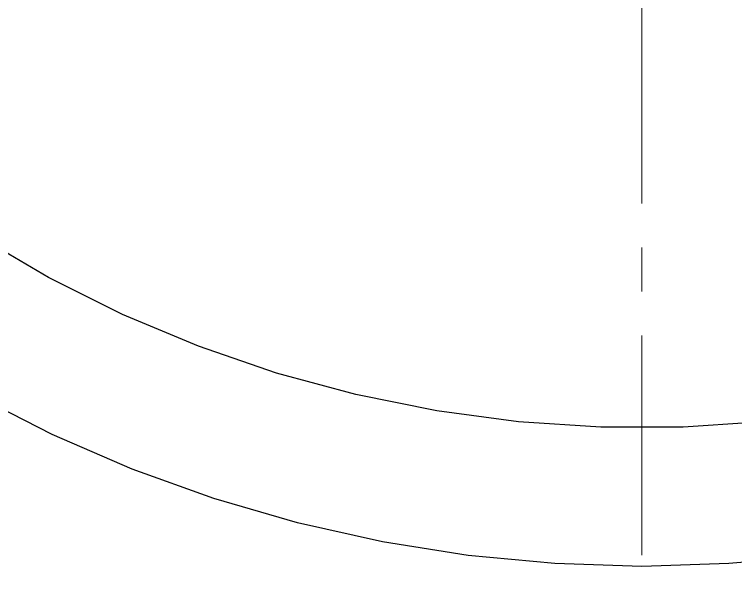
# Model space of a CAD drawing. Header units: millimetres. Extents: x 0 to 420, y 0 to 297.
# Drawn here: x 191.23 to 201.65, y 223.84 to 231.97 of the extents above; entities that cross this region are included whole.
import ezdxf

# ---------------------------------------------------------------- set-up
doc = ezdxf.new("R2010")
doc.units = ezdxf.units.MM
doc.linetypes.add('CENTER', pattern=[5.08, 3.175, -0.635, 0.635, -0.635])
doc.linetypes.add('DASHED', pattern=[1.524, 1.27, -0.254])
doc.layers.add('CENTER', color=1, linetype='CENTER', lineweight=18)
doc.layers.add('HIDDEN', color=8, linetype='DASHED', lineweight=25)

msp = doc.modelspace()

# ---------------------------------------------------------------- linework, layer by layer
at = {"layer": 'CENTER'}
msp.add_line((200.29325, 214), (200.29325, 274), dxfattribs=at)
at = {"layer": 'HIDDEN'}
for points in [[(191.72619, 228.16947), (190.69868, 228.77029)], [(191.72619, 228.16947), (190.69868, 228.77029)], [(192.79117, 227.63788), (191.72619, 228.16947)], [(192.79117, 227.63788), (191.72619, 228.16947)], [(193.88896, 227.17784), (192.79117, 227.63788)], [(193.88896, 227.17784), (192.79117, 227.63788)], [(195.01475, 226.79136), (193.88896, 227.17784)], [(195.01475, 226.79136), (193.88896, 227.17784)], [(196.16362, 226.48012), (195.01475, 226.79136)], [(196.16362, 226.48012), (195.01475, 226.79136)], [(191.77766, 225.90346), (190.65817, 226.47387)], [(191.77766, 225.90346), (190.65817, 226.47387)], [(197.33054, 226.2455), (196.16362, 226.48012)], [(197.33054, 226.2455), (196.16362, 226.48012)], [(198.51043, 226.08851), (197.33054, 226.2455)], [(198.51043, 226.08851), (197.33054, 226.2455)], [(199.69811, 226.00984), (198.51043, 226.08851)], [(199.69811, 226.00984), (198.51043, 226.08851)], [(202.07607, 226.08851), (200.88839, 226.00984)], [(202.07607, 226.08851), (200.88839, 226.00984)], [(200.88839, 226.00984), (199.69811, 226.00984)], [(200.88839, 226.00984), (199.69811, 226.00984)], [(192.93076, 225.40447), (191.77766, 225.90346)], [(192.93076, 225.40447), (191.77766, 225.90346)], [(194.11291, 224.97887), (192.93076, 225.40447)], [(194.11291, 224.97887), (192.93076, 225.40447)], [(195.31945, 224.62834), (194.11291, 224.97887)], [(195.31945, 224.62834), (194.11291, 224.97887)], [(196.54562, 224.35425), (195.31945, 224.62834)], [(196.54562, 224.35425), (195.31945, 224.62834)], [(197.78658, 224.15771), (196.54562, 224.35425)], [(197.78658, 224.15771), (196.54562, 224.35425)], [(199.03744, 224.03947), (197.78658, 224.15771)], [(199.03744, 224.03947), (197.78658, 224.15771)], [(202.79991, 224.15771), (201.54906, 224.03947)], [(202.79991, 224.15771), (201.54906, 224.03947)], [(200.29325, 224), (199.03744, 224.03947)], [(200.29325, 224), (199.03744, 224.03947)], [(201.54906, 224.03947), (200.29325, 224)], [(201.54906, 224.03947), (200.29325, 224)]]:
    msp.add_lwpolyline(points, dxfattribs=at)

doc.saveas('drawing.dxf')
